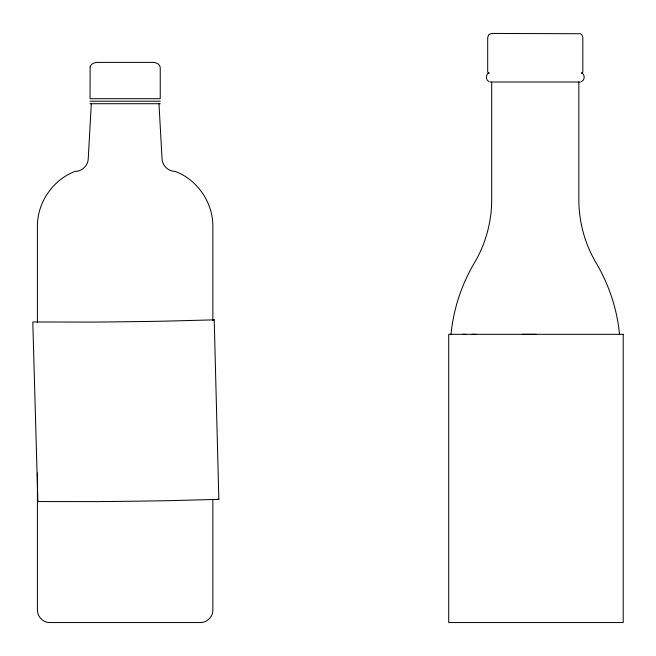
<?xml version="1.0" encoding="UTF-8"?>
<svg xmlns="http://www.w3.org/2000/svg" width="656" height="656" viewBox="0 0 656 656"><rect width="100%" height="100%" fill="white"/><g stroke="black" fill="none" stroke-linecap="round" stroke-linejoin="round"><path stroke-width="0.98" d="M91.307 103.714L88.24 158.875C87.994 165.689 81.828 171.519 75.014 171.388C52.759 179.875 37.179 202.72 37.417 226.533L37.417 322.662M450.975 334.683C453.345 309.468 461.439 284.835 474.337 263.04C485.62 244.016 491.68 221.941 491.68 199.818L491.68 82.008M488.991 72.775C485.415 74.39 485.415 80.024 488.991 81.631M581.536 81.631C585.111 80.024 585.111 74.39 581.536 72.775M581.683 73.169L582.831 72.012L582.831 37.359L582.02 34.973L580.412 33.735L491.623 33.44L488.843 34.588L487.695 37.359L487.695 72.012L488.146 72.931L489.138 73.169M214.209 319.849L162.713 321.21A93.546 0.943 -0.7 0 1 93.054 322.088L32.8 321.973L37.859 501.553L97.687 501.602A93.546 0.943 -0.7 0 0 167.354 500.717L218.842 499.355L214.209 319.849L213.38 319.71M490.016 82.008L580.511 82.008M90.052 101.213L160.236 101.213M90.052 103.714L160.236 103.714M465.801 334.314L462.472 334.314M471.894 334.314L475.961 334.314M522.192 334.314L535.96 334.314M218.013 499.216L218.842 499.355M619.551 334.683C617.181 309.468 609.088 284.835 596.189 263.04C584.906 244.016 578.846 221.941 578.846 199.818L578.846 82.008M158.982 103.714L162.048 158.875C162.294 165.689 168.461 171.519 175.275 171.388C197.522 179.875 213.102 202.72 212.872 226.533L212.872 320.62M212.872 499.585L212.872 610.031C213.011 616.73 207.034 622.7 200.334 622.56L49.946 622.56C43.247 622.7 37.277 616.73 37.417 610.031L37.417 472.992M90.118 66.896L90.052 98.703L160.236 98.703L160.236 67.568C160.007 63.968 155.857 62.345 152.717 62.386L97.572 62.386C94.595 62.386 90.913 63.698 90.118 66.896M623.2 334.314L448.712 334.314L448.712 622.56L623.2 622.56L623.2 334.314"/></g></svg>
